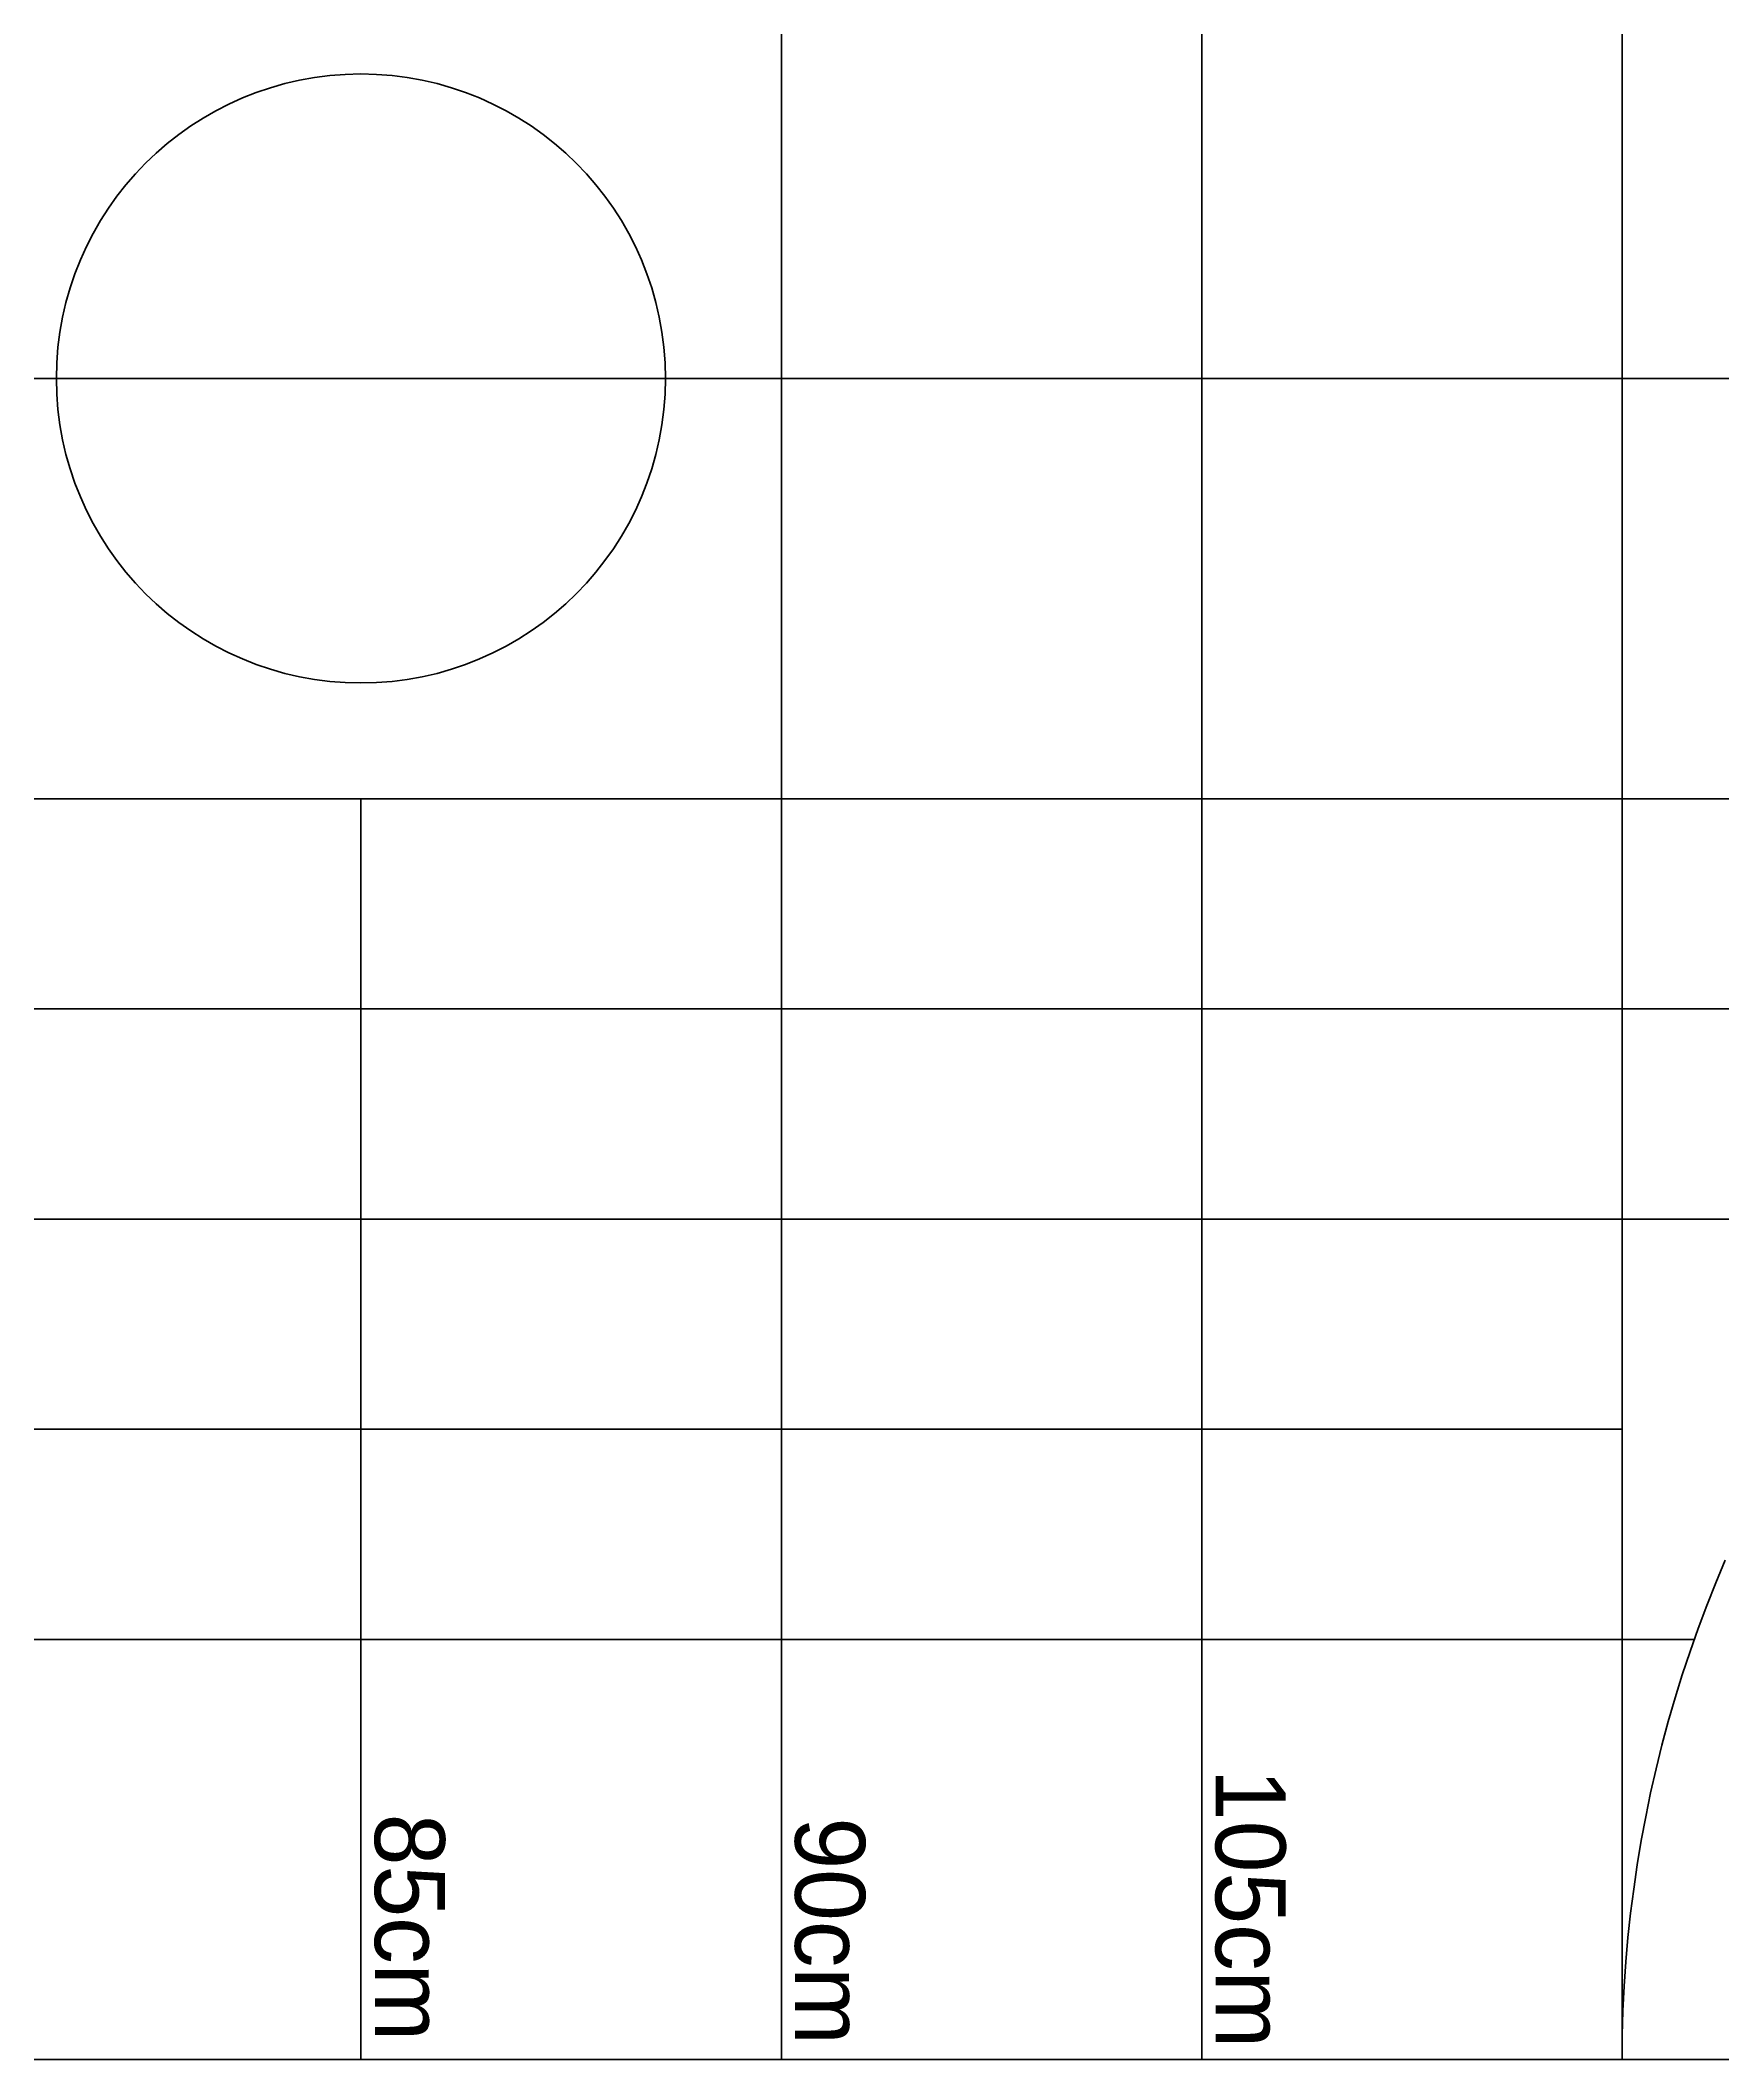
# Model space of a CAD drawing. Header units: centimetres. Extents: x -6 to 174, y -90 to 30.
# Drawn here: x 72.7 to 132.7, y -90.1 to -18.1 of the extents above; entities that cross this region are included whole.
import ezdxf

# ---------------------------------------------------------------- set-up
doc = ezdxf.new("R2010")
doc.units = ezdxf.units.CM
doc.header["$MEASUREMENT"] = 0
doc.layers.add('Capa 1', color=7, linetype='Continuous', lineweight=0)

msp = doc.modelspace()

# ---------------------------------------------------------------- linework, layer by layer
at = {"layer": 'Capa 1', "color": 18, "lineweight": 70, "true_color": 0x000000}
for p, q in [((24.141, -52.647), (144.14, -52.647)), ((39.137, -67.65), (129.137, -67.65))]:
    msp.add_line(p, q, dxfattribs=at)
at = {"layer": 'Capa 1', "color": 18, "lineweight": 106, "true_color": 0x000000}
msp.add_line((129.137, -75.149), (131.711, -75.149), dxfattribs=at)
at = {"layer": 'Capa 1', "color": 18, "lineweight": 211, "true_color": 0x000000}
for points in [[(-5.86, -30.149), (-5.86, 29.85), (174.137, 29.85), (174.137, -30.149), (-5.86, -30.149)], [(-5.86, -90.148), (-5.86, -30.149), (174.137, -30.149), (174.137, -90.148), (-5.86, -90.148)], [(132.82, -72.326), (132.481, -73.13), (132.16, -73.943), (131.851, -74.76), (131.563, -75.581), (131.288, -76.411), (131.029, -77.241), (130.788, -78.083), (130.56, -78.925), (130.352, -79.772), (130.157, -80.623), (129.984, -81.478), (129.823, -82.333), (129.679, -83.197), (129.552, -84.06), (129.442, -84.924), (129.349, -85.792), (129.273, -86.66), (129.213, -87.532), (129.171, -88.404), (129.146, -89.276), (129.137, -90.148)]]:
    msp.add_lwpolyline(points, dxfattribs=at)
at = {"layer": 'Capa 1', "color": 18, "lineweight": 70, "true_color": 0x000000}
for points in [[(99.14, -15.15), (114.138, -15.15), (114.138, -30.149), (99.14, -30.149), (99.14, -15.15)], [(114.138, -15.15), (129.137, -15.15), (129.137, -30.149), (114.138, -30.149), (114.138, -15.15)], [(129.137, -15.15), (144.14, -15.15), (144.14, -30.149), (129.137, -30.149), (129.137, -15.15)], [(99.14, -30.149), (114.138, -30.149), (114.138, -45.148), (99.14, -45.148), (99.14, -30.149)], [(114.138, -30.149), (129.137, -30.149), (129.137, -45.148), (114.138, -45.148), (114.138, -30.149)], [(129.137, -30.149), (144.14, -30.149), (144.14, -45.148), (129.137, -45.148), (129.137, -30.149)], [(69.138, -45.148), (84.141, -45.148), (84.141, -60.151), (69.138, -60.151), (69.138, -45.148)], [(84.141, -45.148), (99.14, -45.148), (99.14, -60.151), (84.141, -60.151), (84.141, -45.148)], [(99.14, -45.148), (114.138, -45.148), (114.138, -60.151), (99.14, -60.151), (99.14, -45.148)], [(114.138, -45.148), (129.137, -45.148), (129.137, -60.151), (114.138, -60.151), (114.138, -45.148)], [(140.597, -60.151), (129.137, -60.151), (129.137, -45.148), (144.14, -45.148), (144.14, -56.607)], [(69.138, -60.151), (84.141, -60.151), (84.141, -75.149), (69.138, -75.149), (69.138, -60.151)], [(84.141, -60.151), (99.14, -60.151), (99.14, -75.149), (84.141, -75.149), (84.141, -60.151)], [(99.14, -60.151), (114.138, -60.151), (114.138, -75.149), (99.14, -75.149), (99.14, -60.151)], [(114.138, -60.151), (129.137, -60.151), (129.137, -75.149), (114.138, -75.149), (114.138, -60.151)], [(69.138, -75.149), (84.141, -75.149), (84.141, -90.148), (69.138, -90.148), (69.138, -75.149)], [(84.141, -75.149), (99.14, -75.149), (99.14, -90.148), (84.141, -90.148), (84.141, -75.149)], [(99.14, -75.149), (114.138, -75.149), (114.138, -90.148), (99.14, -90.148), (99.14, -75.149)], [(114.138, -75.149), (129.137, -75.149), (129.137, -90.148), (114.138, -90.148), (114.138, -75.149)]]:
    msp.add_lwpolyline(points, dxfattribs=at)
at = {"layer": 'Capa 1', "color": 18, "lineweight": 106, "true_color": 0x000000}
msp.add_lwpolyline([(131.711, -75.149), (129.137, -75.149), (129.137, -60.151), (140.597, -60.151)], dxfattribs=at)
at = {"layer": 'Capa 1', "color": 18, "lineweight": 211, "true_color": 0x000000}
msp.add_open_spline([(95.005, -30.149), (95.005, -24.148), (90.14, -19.283), (84.139, -19.283), (78.138, -19.283), (73.273, -24.148), (73.273, -30.149), (73.273, -36.15), (78.138, -41.015), (84.139, -41.015), (90.14, -41.015), (95.005, -36.15), (95.005, -30.149)], degree=3, knots=[0, 0, 0, 0, 1, 1, 1, 2, 2, 2, 3, 3, 3, 4, 4, 4, 4], dxfattribs=at)

# ---------------------------------------------------------------- texts
at = {"layer": 'Capa 1', "char_height": 0.2, "attachment_point": 7, "rotation": 270}
for s, insert in [('\\C250;\\c1776925;\\FMyriad Pro|b0|i0|c1;\\H2.497667;\\W0.993501;105cm', (114.599, -79.776)), ('\\C250;\\c1776925;\\FMyriad Pro|b0|i0|c1;\\H2.497667;\\W0.993501;85cm', (84.6, -81.372)), ('\\C250;\\c1776925;\\FMyriad Pro|b0|i0|c1;\\H2.497667;\\W0.993501;90cm', (99.596, -81.504))]:
    msp.add_mtext(s, dxfattribs=dict(at, insert=insert))

doc.saveas('drawing.dxf')
